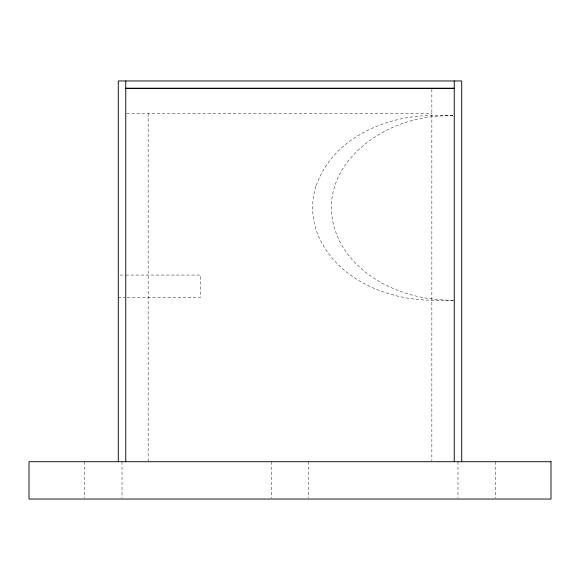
<?xml version="1.0" encoding="UTF-8"?>
<svg xmlns="http://www.w3.org/2000/svg" width="580" height="580" viewBox="0 0 580 580"><rect width="100%" height="100%" fill="white"/><g stroke="black" fill="none" stroke-linecap="round" stroke-linejoin="round"><path stroke-width="0.43" stroke-dasharray="2.9 2.17" d="M316.267 185.477C332.659 138.642 385.011 115.666 431.853 115.536L454.249 115.543M126.65 113.629L431.853 113.629M119.944 275.065L124.925 275.065M125.751 275.065L200.412 275.065L200.412 297.467L125.751 297.467M118.284 297.467L124.925 297.467M454.249 300.208L431.853 300.215C386.766 299.983 337.147 279.132 318.26 235.683A72.522 72.522 0 0 1 316.151 185.44M495.305 461.716L495.305 498.155M457.983 461.716L457.983 498.155M431.853 89.327L431.853 460.81M308.661 461.716L308.661 498.155M271.339 461.716L271.339 498.155M148.147 113.629L148.147 461.716M122.017 461.716L122.017 498.155M84.694 461.716L84.694 498.155M452.842 300.215A156.578 156.578 0 0 1 431.853 298.925C389.854 293.726 345.709 268.982 333.797 225.961C318.55 166.612 378.907 121.952 431.853 116.834A156.578 156.578 0 0 1 452.842 115.536"/><path stroke-width="0.87" d="M125.751 88.203L454.249 88.203M125.751 88.421L454.249 88.421M461.716 461.716L461.716 80.961L118.284 80.961L118.284 461.716M454.249 80.961L454.249 461.716M125.751 80.961L125.751 461.716M551 461.716L29 461.716L29 499.039L551 499.039L551 461.716"/></g></svg>
